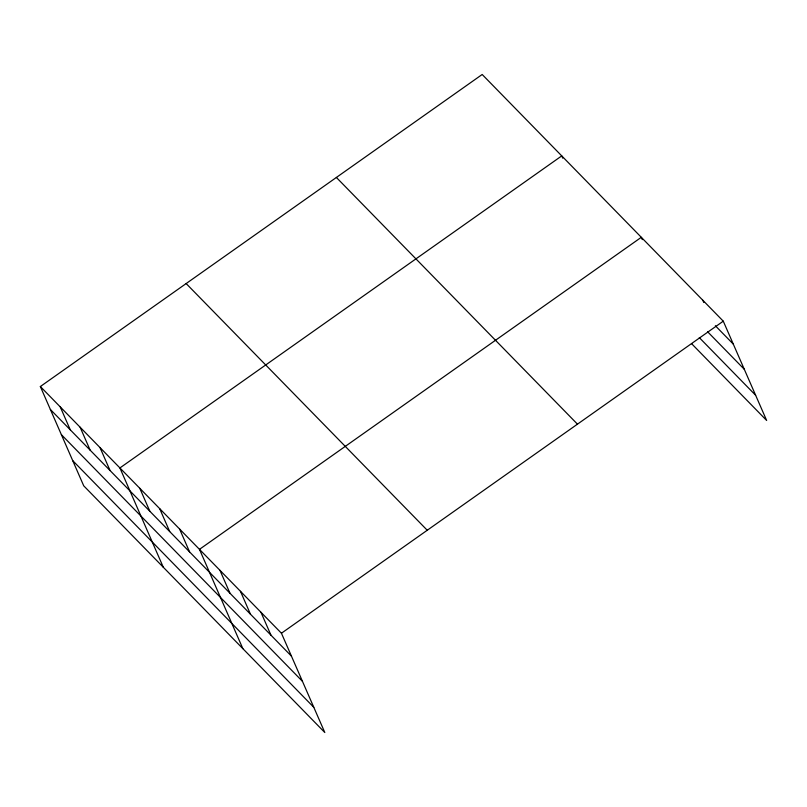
<?xml version="1.0" encoding="UTF-8"?>
<svg xmlns="http://www.w3.org/2000/svg" width="807" height="807" viewBox="0 0 807 807"><rect width="100%" height="100%" fill="white"/><g stroke="black" fill="none" stroke-linecap="round" stroke-linejoin="round"><path stroke-width="1.21" d="M40.35 386.533L281.441 633.233L324.817 732.514L83.726 485.824L40.35 386.533L482.183 74.486L723.274 321.176L766.65 420.467L691.508 343.58M281.441 633.233L723.274 321.176M715.355 325.746L733.281 344.095M707.578 331.727L744.296 369.293M699.286 337.598L755.634 395.259M336.378 177.459L577.469 424.159M186.155 283.56L427.246 530.249M50.357 409.452L291.448 656.141M61.372 434.65L302.464 681.34M72.711 460.615L313.802 707.315M702.786 300.214L703.785 302.504M642.301 239.598L641.303 237.308L199.47 549.355L242.846 648.636M562.741 158.182L561.743 155.892L119.91 467.949L163.286 567.23M260.943 612.261L270.96 635.17M240.456 591.289L250.463 614.208M219.958 570.327L229.975 593.236M179.578 528.999L189.584 551.917M159.685 508.652L169.702 531.561M139.803 488.296L149.809 511.204M100.018 447.592L110.034 470.501M80.125 427.236L90.142 450.155M60.243 406.889L70.249 429.798"/></g></svg>
